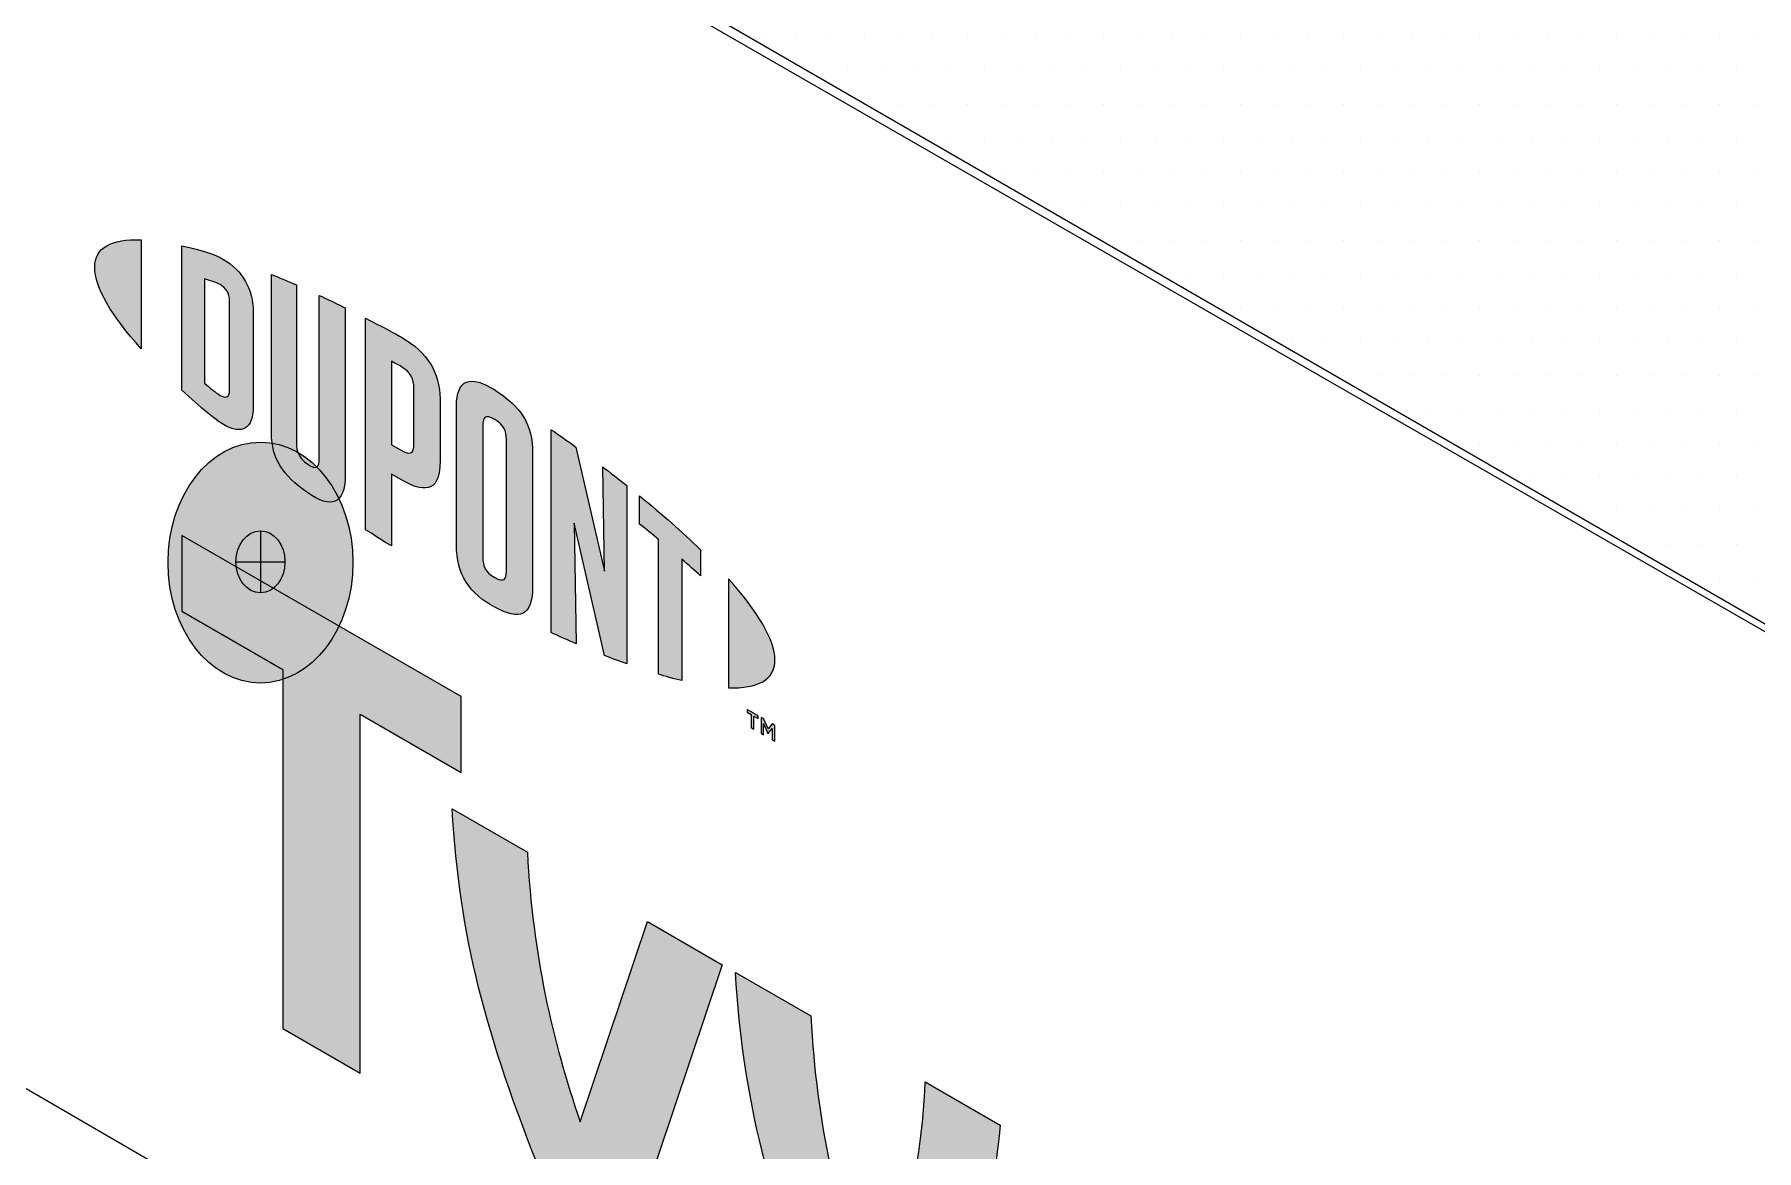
# Model space of a CAD drawing. Header units: inches. Extents: x -17.6 to 82.3, y -15.1 to 23.2.
# Drawn here: x 53.936 to 54.885, y -2.005 to -1.39 of the extents above; entities that cross this region are included whole.
import ezdxf

# ---------------------------------------------------------------- set-up
doc = ezdxf.new("R2010")
doc.units = ezdxf.units.IN
doc.header["$MEASUREMENT"] = 0
for name, color, linetype, lineweight in [('.ATI-HATCH', 7, 'Continuous', 0), ('G-ANNO-TTLB', 7, 'Continuous', 0), ('TYVEK', 7, 'Continuous', 0), ('X-REF - TRACED', 7, 'Continuous', 0)]:
    doc.layers.add(name, color=color, linetype=linetype, lineweight=lineweight)

# ---------------------------------------------------------------- blocks, each defined once
blk = doc.blocks.new('Block_168')
at = {"layer": 'X-REF - TRACED', "true_color": 0x848484, "transparency": 33554687}
h = blk.add_hatch(color=252, dxfattribs=at)
h.dxf.hatch_style = 2
edge = h.paths.add_edge_path()
edge.add_spline(control_points=[(53.96946, -1.51823), (53.96946, -1.52922), (53.97877, -1.5449), (53.99501, -1.56311), (53.99501, -1.56311), (53.99501, -1.50309), (53.99501, -1.50309), (53.97877, -1.50248), (53.96946, -1.50733), (53.96946, -1.51823)], knot_values=[0, 0, 0, 0, 1, 1, 1, 2, 2, 2, 3, 3, 3, 3], degree=3, periodic=0)
h = blk.add_hatch(color=252, dxfattribs=at)
h.dxf.hatch_style = 2
edge = h.paths.add_edge_path()
edge.add_spline(control_points=[(54.04381, -1.58569), (54.04381, -1.59029), (54.0414, -1.59043), (54.03851, -1.58877), (54.03627, -1.58747), (54.0328, -1.58453), (54.02998, -1.58201), (54.02998, -1.58201), (54.02998, -1.52463), (54.02998, -1.52463), (54.0328, -1.52541), (54.03627, -1.52647), (54.03851, -1.52777), (54.0414, -1.52943), (54.04381, -1.53236), (54.04381, -1.53696), (54.04381, -1.53696), (54.04381, -1.58569), (54.04381, -1.58569)], knot_values=[0, 0, 0, 0, 1, 1, 1, 2, 2, 2, 3, 3, 3, 4, 4, 4, 5, 5, 5, 6, 6, 6, 6], degree=3, periodic=0)
edge = h.paths.add_edge_path()
edge.add_spline(control_points=[(54.0404, -1.51385), (54.03587, -1.51123), (54.02932, -1.50899), (54.01748, -1.50635), (54.01748, -1.50635), (54.01748, -1.5859), (54.01748, -1.5859), (54.02789, -1.59552), (54.03587, -1.60224), (54.0404, -1.60486), (54.05086, -1.6109), (54.05675, -1.60697), (54.05675, -1.5952), (54.05675, -1.5952), (54.05675, -1.54238), (54.05675, -1.54238), (54.05675, -1.53062), (54.05086, -1.51989), (54.0404, -1.51385)], knot_values=[0, 0, 0, 0, 1, 1, 1, 2, 2, 2, 3, 3, 3, 4, 4, 4, 5, 5, 5, 6, 6, 6, 6], degree=3, periodic=0)
h = blk.add_hatch(color=252, dxfattribs=at)
h.dxf.hatch_style = 2
edge = h.paths.add_edge_path()
edge.add_spline(control_points=[(54.09318, -1.62352), (54.09318, -1.62812), (54.0918, -1.63024), (54.08679, -1.62665), (54.08187, -1.62312), (54.08054, -1.61997), (54.08054, -1.61451), (54.08054, -1.61451), (54.08054, -1.52794), (54.08054, -1.52794), (54.07727, -1.52646), (54.06998, -1.52341), (54.06686, -1.52212), (54.06686, -1.52212), (54.06686, -1.60968), (54.06686, -1.60968), (54.06686, -1.62366), (54.07278, -1.63252), (54.08679, -1.64245), (54.09961, -1.65154), (54.10746, -1.64864), (54.10746, -1.63313), (54.10746, -1.63313), (54.10746, -1.54062), (54.10746, -1.54062), (54.10478, -1.53924), (54.09601, -1.53503), (54.09318, -1.53374), (54.09318, -1.53374), (54.09318, -1.62352), (54.09318, -1.62352)], knot_values=[0, 0, 0, 0, 1, 1, 1, 2, 2, 2, 3, 3, 3, 4, 4, 4, 5, 5, 5, 6, 6, 6, 7, 7, 7, 8, 8, 8, 9, 9, 9, 10, 10, 10, 10], degree=3, periodic=0)
h = blk.add_hatch(color=252, dxfattribs=at)
h.dxf.hatch_style = 2
edge = h.paths.add_edge_path()
edge.add_spline(control_points=[(54.14524, -1.61554), (54.14524, -1.62055), (54.14371, -1.6222), (54.13791, -1.61887), (54.13791, -1.61887), (54.13289, -1.616), (54.13289, -1.616), (54.13289, -1.616), (54.13289, -1.57001), (54.13289, -1.57001), (54.13512, -1.57117), (54.13631, -1.57182), (54.13765, -1.57259), (54.14393, -1.57622), (54.14524, -1.5797), (54.14524, -1.58481), (54.14524, -1.58481), (54.14524, -1.61554), (54.14524, -1.61554)], knot_values=[0, 0, 0, 0, 1, 1, 1, 2, 2, 2, 3, 3, 3, 4, 4, 4, 5, 5, 5, 6, 6, 6, 6], degree=3, periodic=0)
edge = h.paths.add_edge_path()
edge.add_spline(control_points=[(54.13849, -1.55681), (54.136, -1.55537), (54.12694, -1.5505), (54.11862, -1.54626), (54.11862, -1.54626), (54.11862, -1.66279), (54.11862, -1.66279), (54.12144, -1.66459), (54.12888, -1.66932), (54.13289, -1.67176), (54.13289, -1.67176), (54.13289, -1.63219), (54.13289, -1.63219), (54.13289, -1.63219), (54.13849, -1.6354), (54.13849, -1.6354), (54.15345, -1.64399), (54.15966, -1.63989), (54.15966, -1.62509), (54.15966, -1.62509), (54.15966, -1.59076), (54.15966, -1.59076), (54.15966, -1.57626), (54.15267, -1.565), (54.13849, -1.55681)], knot_values=[0, 0, 0, 0, 1, 1, 1, 2, 2, 2, 3, 3, 3, 4, 4, 4, 5, 5, 5, 6, 6, 6, 7, 7, 7, 8, 8, 8, 8], degree=3, periodic=0)
h = blk.add_hatch(color=252, dxfattribs=at)
h.dxf.hatch_style = 2
edge = h.paths.add_edge_path()
edge.add_spline(control_points=[(54.19625, -1.68568), (54.19625, -1.69029), (54.19491, -1.6919), (54.18985, -1.68915), (54.18465, -1.68632), (54.18324, -1.68294), (54.18324, -1.67817), (54.18324, -1.67817), (54.18324, -1.60552), (54.18324, -1.60552), (54.18324, -1.60075), (54.18465, -1.59892), (54.18985, -1.6021), (54.19491, -1.60519), (54.19625, -1.60843), (54.19625, -1.61304), (54.19625, -1.61304), (54.19625, -1.68568), (54.19625, -1.68568)], knot_values=[0, 0, 0, 0, 1, 1, 1, 2, 2, 2, 3, 3, 3, 4, 4, 4, 5, 5, 5, 6, 6, 6, 6], degree=3, periodic=0)
edge = h.paths.add_edge_path()
edge.add_spline(control_points=[(54.18985, -1.58582), (54.17662, -1.57744), (54.16874, -1.57959), (54.16874, -1.59494), (54.16874, -1.59494), (54.16874, -1.67116), (54.16874, -1.67116), (54.16874, -1.68736), (54.17587, -1.69815), (54.18985, -1.70552), (54.20354, -1.71274), (54.21068, -1.71089), (54.21068, -1.69367), (54.21068, -1.69367), (54.21068, -1.62091), (54.21068, -1.62091), (54.21068, -1.60449), (54.20422, -1.59491), (54.18985, -1.58582)], knot_values=[0, 0, 0, 0, 1, 1, 1, 2, 2, 2, 3, 3, 3, 4, 4, 4, 5, 5, 5, 6, 6, 6, 6], degree=3, periodic=0)
h = blk.add_hatch(color=252, dxfattribs=at)
h.dxf.hatch_style = 2
edge = h.paths.add_edge_path()
edge.add_spline(control_points=[(54.25031, -1.68563), (54.25031, -1.68563), (54.23447, -1.61724), (54.23447, -1.61724), (54.23016, -1.6141), (54.22495, -1.61043), (54.22094, -1.60769), (54.22094, -1.60769), (54.22094, -1.71951), (54.22094, -1.71951), (54.22376, -1.72083), (54.23096, -1.72405), (54.23468, -1.72565), (54.23468, -1.72565), (54.23355, -1.65911), (54.23355, -1.65911), (54.23355, -1.65911), (54.25031, -1.7321), (54.25031, -1.7321), (54.25388, -1.73352), (54.25909, -1.73548), (54.26251, -1.73671), (54.26251, -1.73671), (54.26251, -1.63845), (54.26251, -1.63845), (54.25894, -1.63559), (54.25245, -1.63059), (54.24933, -1.62824), (54.24933, -1.62824), (54.25031, -1.68563), (54.25031, -1.68563)], knot_values=[0, 0, 0, 0, 1, 1, 1, 2, 2, 2, 3, 3, 3, 4, 4, 4, 5, 5, 5, 6, 6, 6, 7, 7, 7, 8, 8, 8, 9, 9, 9, 10, 10, 10, 10], degree=3, periodic=0)
h = blk.add_hatch(color=252, dxfattribs=at)
h.dxf.hatch_style = 2
edge = h.paths.add_edge_path()
edge.add_spline(control_points=[(54.26957, -1.65972), (54.2731, -1.66248), (54.27659, -1.6653), (54.27998, -1.66811), (54.27998, -1.66811), (54.27998, -1.74246), (54.27998, -1.74246), (54.2831, -1.74343), (54.2889, -1.74504), (54.29277, -1.74596), (54.29277, -1.74596), (54.29277, -1.67901), (54.29277, -1.67901), (54.29648, -1.68225), (54.29998, -1.68538), (54.30318, -1.68828), (54.30318, -1.68828), (54.30318, -1.67394), (54.30318, -1.67394), (54.29308, -1.66407), (54.28224, -1.65452), (54.26957, -1.64417), (54.26957, -1.64417), (54.26957, -1.65972), (54.26957, -1.65972)], knot_values=[0, 0, 0, 0, 1, 1, 1, 2, 2, 2, 3, 3, 3, 4, 4, 4, 5, 5, 5, 6, 6, 6, 7, 7, 7, 8, 8, 8, 8], degree=3, periodic=0)
h = blk.add_hatch(color=252, dxfattribs=at)
h.dxf.hatch_style = 2
edge = h.paths.add_edge_path()
edge.add_spline(control_points=[(54.3441, -1.73452), (54.3441, -1.74554), (54.33477, -1.75044), (54.31853, -1.7499), (54.31853, -1.7499), (54.31853, -1.68986), (54.31853, -1.68986), (54.33477, -1.70802), (54.3441, -1.72363), (54.3441, -1.73452)], knot_values=[0, 0, 0, 0, 1, 1, 1, 2, 2, 2, 3, 3, 3, 3], degree=3, periodic=0)
h = blk.add_hatch(color=252, dxfattribs=at)
h.dxf.hatch_style = 2
edge = h.paths.add_edge_path()
edge.add_spline(control_points=[(54.3365, -1.76627), (54.3365, -1.76627), (54.33804, -1.76716), (54.33804, -1.76716), (54.33804, -1.76716), (54.34032, -1.77258), (54.34032, -1.77258), (54.34032, -1.77258), (54.3426, -1.7698), (54.3426, -1.7698), (54.3426, -1.7698), (54.3441, -1.77066), (54.3441, -1.77066), (54.3441, -1.77066), (54.3441, -1.77931), (54.3441, -1.77931), (54.3441, -1.77931), (54.3427, -1.7785), (54.3427, -1.7785), (54.3427, -1.7785), (54.3427, -1.77235), (54.3427, -1.77235), (54.3427, -1.77235), (54.34037, -1.77514), (54.34037, -1.77514), (54.34037, -1.77514), (54.34023, -1.77505), (54.34023, -1.77505), (54.34023, -1.77505), (54.3379, -1.76958), (54.3379, -1.76958), (54.3379, -1.76958), (54.3379, -1.77573), (54.3379, -1.77573), (54.3379, -1.77573), (54.3365, -1.77492), (54.3365, -1.77492), (54.3365, -1.77492), (54.3365, -1.76627), (54.3365, -1.76627)], knot_values=[0, 0, 0, 0, 1, 1, 1, 2, 2, 2, 3, 3, 3, 4, 4, 4, 5, 5, 5, 6, 6, 6, 7, 7, 7, 8, 8, 8, 9, 9, 9, 10, 10, 10, 11, 11, 11, 12, 12, 12, 13, 13, 13, 13], degree=3, periodic=0)
edge = h.paths.add_edge_path()
edge.add_spline(control_points=[(54.33111, -1.76468), (54.33111, -1.76468), (54.32878, -1.76333), (54.32878, -1.76333), (54.32878, -1.76333), (54.32878, -1.76182), (54.32878, -1.76182), (54.32878, -1.76182), (54.33488, -1.76534), (54.33488, -1.76534), (54.33488, -1.76534), (54.33488, -1.76686), (54.33488, -1.76686), (54.33488, -1.76686), (54.33256, -1.76551), (54.33256, -1.76551), (54.33256, -1.76551), (54.33256, -1.77265), (54.33256, -1.77265), (54.33256, -1.77265), (54.33111, -1.77181), (54.33111, -1.77181), (54.33111, -1.77181), (54.33111, -1.76468), (54.33111, -1.76468)], knot_values=[0, 0, 0, 0, 1, 1, 1, 2, 2, 2, 3, 3, 3, 4, 4, 4, 5, 5, 5, 6, 6, 6, 7, 7, 7, 8, 8, 8, 8], degree=3, periodic=0)
at = {"layer": 'X-REF - TRACED'}
for points, knots in [([(53.96946, -1.51823), (53.96946, -1.52922), (53.97877, -1.5449), (53.99501, -1.56311), (53.99501, -1.56311), (53.99501, -1.50309), (53.99501, -1.50309), (53.97877, -1.50248), (53.96946, -1.50733), (53.96946, -1.51823)], [0, 0, 0, 0, 1, 1, 1, 2, 2, 2, 3, 3, 3, 3]), ([(54.0404, -1.51385), (54.03587, -1.51123), (54.02932, -1.50899), (54.01748, -1.50635), (54.01748, -1.50635), (54.01748, -1.5859), (54.01748, -1.5859), (54.02789, -1.59552), (54.03587, -1.60224), (54.0404, -1.60486), (54.05086, -1.6109), (54.05675, -1.60697), (54.05675, -1.5952), (54.05675, -1.5952), (54.05675, -1.54238), (54.05675, -1.54238), (54.05675, -1.53062), (54.05086, -1.51989), (54.0404, -1.51385)], [0, 0, 0, 0, 1, 1, 1, 2, 2, 2, 3, 3, 3, 4, 4, 4, 5, 5, 5, 6, 6, 6, 6]), ([(54.04381, -1.58569), (54.04381, -1.59029), (54.0414, -1.59043), (54.03851, -1.58877), (54.03627, -1.58747), (54.0328, -1.58453), (54.02998, -1.58201), (54.02998, -1.58201), (54.02998, -1.52463), (54.02998, -1.52463), (54.0328, -1.52541), (54.03627, -1.52647), (54.03851, -1.52777), (54.0414, -1.52943), (54.04381, -1.53236), (54.04381, -1.53696), (54.04381, -1.53696), (54.04381, -1.58569), (54.04381, -1.58569)], [0, 0, 0, 0, 1, 1, 1, 2, 2, 2, 3, 3, 3, 4, 4, 4, 5, 5, 5, 6, 6, 6, 6]), ([(54.09318, -1.62352), (54.09318, -1.62812), (54.0918, -1.63024), (54.08679, -1.62665), (54.08187, -1.62312), (54.08054, -1.61997), (54.08054, -1.61451), (54.08054, -1.61451), (54.08054, -1.52794), (54.08054, -1.52794), (54.07727, -1.52646), (54.06998, -1.52341), (54.06686, -1.52212), (54.06686, -1.52212), (54.06686, -1.60968), (54.06686, -1.60968), (54.06686, -1.62366), (54.07278, -1.63252), (54.08679, -1.64245), (54.09961, -1.65154), (54.10746, -1.64864), (54.10746, -1.63313), (54.10746, -1.63313), (54.10746, -1.54062), (54.10746, -1.54062), (54.10478, -1.53924), (54.09601, -1.53503), (54.09318, -1.53374), (54.09318, -1.53374), (54.09318, -1.62352), (54.09318, -1.62352)], [0, 0, 0, 0, 1, 1, 1, 2, 2, 2, 3, 3, 3, 4, 4, 4, 5, 5, 5, 6, 6, 6, 7, 7, 7, 8, 8, 8, 9, 9, 9, 10, 10, 10, 10]), ([(54.13849, -1.55681), (54.136, -1.55537), (54.12694, -1.5505), (54.11862, -1.54626), (54.11862, -1.54626), (54.11862, -1.66279), (54.11862, -1.66279), (54.12144, -1.66459), (54.12888, -1.66932), (54.13289, -1.67176), (54.13289, -1.67176), (54.13289, -1.63219), (54.13289, -1.63219), (54.13289, -1.63219), (54.13849, -1.6354), (54.13849, -1.6354), (54.15345, -1.64399), (54.15966, -1.63989), (54.15966, -1.62509), (54.15966, -1.62509), (54.15966, -1.59076), (54.15966, -1.59076), (54.15966, -1.57626), (54.15267, -1.565), (54.13849, -1.55681)], [0, 0, 0, 0, 1, 1, 1, 2, 2, 2, 3, 3, 3, 4, 4, 4, 5, 5, 5, 6, 6, 6, 7, 7, 7, 8, 8, 8, 8]), ([(54.14524, -1.61554), (54.14524, -1.62055), (54.14371, -1.6222), (54.13791, -1.61887), (54.13791, -1.61887), (54.13289, -1.616), (54.13289, -1.616), (54.13289, -1.616), (54.13289, -1.57001), (54.13289, -1.57001), (54.13512, -1.57117), (54.13631, -1.57182), (54.13765, -1.57259), (54.14393, -1.57622), (54.14524, -1.5797), (54.14524, -1.58481), (54.14524, -1.58481), (54.14524, -1.61554), (54.14524, -1.61554)], [0, 0, 0, 0, 1, 1, 1, 2, 2, 2, 3, 3, 3, 4, 4, 4, 5, 5, 5, 6, 6, 6, 6]), ([(54.18985, -1.58582), (54.17662, -1.57744), (54.16874, -1.57959), (54.16874, -1.59494), (54.16874, -1.59494), (54.16874, -1.67116), (54.16874, -1.67116), (54.16874, -1.68736), (54.17587, -1.69815), (54.18985, -1.70552), (54.20354, -1.71274), (54.21068, -1.71089), (54.21068, -1.69367), (54.21068, -1.69367), (54.21068, -1.62091), (54.21068, -1.62091), (54.21068, -1.60449), (54.20422, -1.59491), (54.18985, -1.58582)], [0, 0, 0, 0, 1, 1, 1, 2, 2, 2, 3, 3, 3, 4, 4, 4, 5, 5, 5, 6, 6, 6, 6]), ([(54.19625, -1.68568), (54.19625, -1.69029), (54.19491, -1.6919), (54.18985, -1.68915), (54.18465, -1.68632), (54.18324, -1.68294), (54.18324, -1.67817), (54.18324, -1.67817), (54.18324, -1.60552), (54.18324, -1.60552), (54.18324, -1.60075), (54.18465, -1.59892), (54.18985, -1.6021), (54.19491, -1.60519), (54.19625, -1.60843), (54.19625, -1.61304), (54.19625, -1.61304), (54.19625, -1.68568), (54.19625, -1.68568)], [0, 0, 0, 0, 1, 1, 1, 2, 2, 2, 3, 3, 3, 4, 4, 4, 5, 5, 5, 6, 6, 6, 6]), ([(54.25031, -1.68563), (54.25031, -1.68563), (54.23447, -1.61724), (54.23447, -1.61724), (54.23016, -1.6141), (54.22495, -1.61043), (54.22094, -1.60769), (54.22094, -1.60769), (54.22094, -1.71951), (54.22094, -1.71951), (54.22376, -1.72083), (54.23096, -1.72405), (54.23468, -1.72565), (54.23468, -1.72565), (54.23355, -1.65911), (54.23355, -1.65911), (54.23355, -1.65911), (54.25031, -1.7321), (54.25031, -1.7321), (54.25388, -1.73352), (54.25909, -1.73548), (54.26251, -1.73671), (54.26251, -1.73671), (54.26251, -1.63845), (54.26251, -1.63845), (54.25894, -1.63559), (54.25245, -1.63059), (54.24933, -1.62824), (54.24933, -1.62824), (54.25031, -1.68563), (54.25031, -1.68563)], [0, 0, 0, 0, 1, 1, 1, 2, 2, 2, 3, 3, 3, 4, 4, 4, 5, 5, 5, 6, 6, 6, 7, 7, 7, 8, 8, 8, 9, 9, 9, 10, 10, 10, 10]), ([(54.26957, -1.65972), (54.2731, -1.66248), (54.27659, -1.6653), (54.27998, -1.66811), (54.27998, -1.66811), (54.27998, -1.74246), (54.27998, -1.74246), (54.2831, -1.74343), (54.2889, -1.74504), (54.29277, -1.74596), (54.29277, -1.74596), (54.29277, -1.67901), (54.29277, -1.67901), (54.29648, -1.68225), (54.29998, -1.68538), (54.30318, -1.68828), (54.30318, -1.68828), (54.30318, -1.67394), (54.30318, -1.67394), (54.29308, -1.66407), (54.28224, -1.65452), (54.26957, -1.64417), (54.26957, -1.64417), (54.26957, -1.65972), (54.26957, -1.65972)], [0, 0, 0, 0, 1, 1, 1, 2, 2, 2, 3, 3, 3, 4, 4, 4, 5, 5, 5, 6, 6, 6, 7, 7, 7, 8, 8, 8, 8]), ([(54.3441, -1.73452), (54.3441, -1.74554), (54.33477, -1.75044), (54.31853, -1.7499), (54.31853, -1.7499), (54.31853, -1.68986), (54.31853, -1.68986), (54.33477, -1.70802), (54.3441, -1.72363), (54.3441, -1.73452)], [0, 0, 0, 0, 1, 1, 1, 2, 2, 2, 3, 3, 3, 3]), ([(54.33111, -1.76468), (54.33111, -1.76468), (54.32878, -1.76333), (54.32878, -1.76333), (54.32878, -1.76333), (54.32878, -1.76182), (54.32878, -1.76182), (54.32878, -1.76182), (54.33488, -1.76534), (54.33488, -1.76534), (54.33488, -1.76534), (54.33488, -1.76686), (54.33488, -1.76686), (54.33488, -1.76686), (54.33256, -1.76551), (54.33256, -1.76551), (54.33256, -1.76551), (54.33256, -1.77265), (54.33256, -1.77265), (54.33256, -1.77265), (54.33111, -1.77181), (54.33111, -1.77181), (54.33111, -1.77181), (54.33111, -1.76468), (54.33111, -1.76468)], [0, 0, 0, 0, 1, 1, 1, 2, 2, 2, 3, 3, 3, 4, 4, 4, 5, 5, 5, 6, 6, 6, 7, 7, 7, 8, 8, 8, 8]), ([(54.3365, -1.76627), (54.3365, -1.76627), (54.33804, -1.76716), (54.33804, -1.76716), (54.33804, -1.76716), (54.34032, -1.77258), (54.34032, -1.77258), (54.34032, -1.77258), (54.3426, -1.7698), (54.3426, -1.7698), (54.3426, -1.7698), (54.3441, -1.77066), (54.3441, -1.77066), (54.3441, -1.77066), (54.3441, -1.77931), (54.3441, -1.77931), (54.3441, -1.77931), (54.3427, -1.7785), (54.3427, -1.7785), (54.3427, -1.7785), (54.3427, -1.77235), (54.3427, -1.77235), (54.3427, -1.77235), (54.34037, -1.77514), (54.34037, -1.77514), (54.34037, -1.77514), (54.34023, -1.77505), (54.34023, -1.77505), (54.34023, -1.77505), (54.3379, -1.76958), (54.3379, -1.76958), (54.3379, -1.76958), (54.3379, -1.77573), (54.3379, -1.77573), (54.3379, -1.77573), (54.3365, -1.77492), (54.3365, -1.77492), (54.3365, -1.77492), (54.3365, -1.76627), (54.3365, -1.76627)], [0, 0, 0, 0, 1, 1, 1, 2, 2, 2, 3, 3, 3, 4, 4, 4, 5, 5, 5, 6, 6, 6, 7, 7, 7, 8, 8, 8, 9, 9, 9, 10, 10, 10, 11, 11, 11, 12, 12, 12, 13, 13, 13, 13])]:
    blk.add_open_spline(points, degree=3, knots=knots, dxfattribs=at)
blk = doc.blocks.new('Block_172')
at = {"layer": 'X-REF - TRACED', "true_color": 0x848484, "transparency": 33554687}
h = blk.add_hatch(color=252, dxfattribs=at)
h.dxf.hatch_style = 2
h.paths.add_polyline_path([(54.17128, -1.75474), (54.01748, -1.66595), (54.01748, -1.70772), (54.07303, -1.73978), (54.07303, -1.93764), (54.11573, -1.9623), (54.11573, -1.76444), (54.17128, -1.79651)])
h = blk.add_hatch(color=252, dxfattribs=at)
h.dxf.hatch_style = 2
edge = h.paths.add_edge_path()
edge.add_spline(control_points=[(54.42692, -1.96704), (54.42423, -2.02402), (54.41288, -2.05718), (54.39526, -2.08569), (54.37824, -2.03718), (54.36719, -1.99109), (54.36391, -1.93066), (54.36391, -1.93066), (54.3224, -1.90669), (54.3224, -1.90669), (54.32688, -1.97808), (54.34031, -2.03), (54.37257, -2.11058), (54.37257, -2.11058), (54.41826, -2.13696), (54.41826, -2.13696), (54.44931, -2.09293), (54.46215, -2.05619), (54.46813, -1.99083), (54.46813, -1.99083), (54.42692, -1.96704), (54.42692, -1.96704)], knot_values=[0, 0, 0, 0, 1, 1, 1, 2, 2, 2, 3, 3, 3, 4, 4, 4, 5, 5, 5, 6, 6, 6, 7, 7, 7, 7], degree=3, periodic=0)
h = blk.add_hatch(color=252, dxfattribs=at)
h.dxf.hatch_style = 2
edge = h.paths.add_edge_path()
edge.add_spline(control_points=[(54.52694, -2.09565), (54.52694, -2.09565), (54.58368, -2.1284), (54.58368, -2.1284), (54.58368, -2.1284), (54.58368, -2.12429), (54.58368, -2.12429), (54.58368, -2.10512), (54.57472, -2.08592), (54.55829, -2.07644), (54.54098, -2.06644), (54.52963, -2.07392), (54.52694, -2.09565)], knot_values=[0, 0, 0, 0, 1, 1, 1, 2, 2, 2, 3, 3, 3, 4, 4, 4, 4], degree=3, periodic=0)
edge = h.paths.add_edge_path()
edge.add_spline(control_points=[(54.61742, -2.24442), (54.60428, -2.24368), (54.58487, -2.23727), (54.56516, -2.22589), (54.51709, -2.19813), (54.48424, -2.14425), (54.48424, -2.08742), (54.48424, -2.03299), (54.5144, -2.01344), (54.55829, -2.03878), (54.59742, -2.06137), (54.6231, -2.10803), (54.6231, -2.1539), (54.6231, -2.16417), (54.6225, -2.17273), (54.6219, -2.17923), (54.6219, -2.17923), (54.52754, -2.12475), (54.52754, -2.12475), (54.53142, -2.15437), (54.54545, -2.1748), (54.56935, -2.18859), (54.58398, -2.19704), (54.59801, -2.20138), (54.61085, -2.20263), (54.61085, -2.20263), (54.61742, -2.24442), (54.61742, -2.24442)], knot_values=[0, 0, 0, 0, 1, 1, 1, 2, 2, 2, 3, 3, 3, 4, 4, 4, 5, 5, 5, 6, 6, 6, 7, 7, 7, 8, 8, 8, 9, 9, 9, 9], degree=3, periodic=0)
h = blk.add_hatch(color=252, dxfattribs=at)
h.dxf.hatch_style = 2
edge = h.paths.add_edge_path()
edge.add_spline(control_points=[(54.74523, -2.23229), (54.74523, -2.23229), (54.7948, -2.35436), (54.7948, -2.35436), (54.7948, -2.35436), (54.75001, -2.3285), (54.75001, -2.3285), (54.75001, -2.3285), (54.71567, -2.24192), (54.71567, -2.24192), (54.7094, -2.24343), (54.70283, -2.24478), (54.69566, -2.24577), (54.69566, -2.24577), (54.69566, -2.29712), (54.69566, -2.29712), (54.69566, -2.29712), (54.65445, -2.27333), (54.65445, -2.27333), (54.65445, -2.27333), (54.65445, -2.02788), (54.65445, -2.02788), (54.65445, -2.02788), (54.69566, -2.04928), (54.69566, -2.04928), (54.69566, -2.04928), (54.69566, -2.20024), (54.69566, -2.20024), (54.72373, -2.19557), (54.73747, -2.17954), (54.74225, -2.14909), (54.74225, -2.14909), (54.78316, -2.17271), (54.78316, -2.17271), (54.78226, -2.20163), (54.76912, -2.22041), (54.74523, -2.23229)], knot_values=[0, 0, 0, 0, 1, 1, 1, 2, 2, 2, 3, 3, 3, 4, 4, 4, 5, 5, 5, 6, 6, 6, 7, 7, 7, 8, 8, 8, 9, 9, 9, 10, 10, 10, 11, 11, 11, 12, 12, 12, 12], degree=3, periodic=0)
at = {"layer": 'X-REF - TRACED'}
blk.add_lwpolyline([(54.17128, -1.75474), (54.01748, -1.66595), (54.01748, -1.70772), (54.07303, -1.73978), (54.07303, -1.93764), (54.11573, -1.9623), (54.11573, -1.76444), (54.17128, -1.79651)], close=True, dxfattribs=at)
for points, knots in [([(54.42692, -1.96704), (54.42423, -2.02402), (54.41288, -2.05718), (54.39526, -2.08569), (54.37824, -2.03718), (54.36719, -1.99109), (54.36391, -1.93066), (54.36391, -1.93066), (54.3224, -1.90669), (54.3224, -1.90669), (54.32688, -1.97808), (54.34031, -2.03), (54.37257, -2.11058), (54.37257, -2.11058), (54.41826, -2.13696), (54.41826, -2.13696), (54.44931, -2.09293), (54.46215, -2.05619), (54.46813, -1.99083), (54.46813, -1.99083), (54.42692, -1.96704), (54.42692, -1.96704)], [0, 0, 0, 0, 1, 1, 1, 2, 2, 2, 3, 3, 3, 4, 4, 4, 5, 5, 5, 6, 6, 6, 7, 7, 7, 7]), ([(54.61742, -2.24442), (54.60428, -2.24368), (54.58487, -2.23727), (54.56516, -2.22589), (54.51709, -2.19813), (54.48424, -2.14425), (54.48424, -2.08742), (54.48424, -2.03299), (54.5144, -2.01344), (54.55829, -2.03878), (54.59742, -2.06137), (54.6231, -2.10803), (54.6231, -2.1539), (54.6231, -2.16417), (54.6225, -2.17273), (54.6219, -2.17923), (54.6219, -2.17923), (54.52754, -2.12475), (54.52754, -2.12475), (54.53142, -2.15437), (54.54545, -2.1748), (54.56935, -2.18859), (54.58398, -2.19704), (54.59801, -2.20138), (54.61085, -2.20263), (54.61085, -2.20263), (54.61742, -2.24442), (54.61742, -2.24442)], [0, 0, 0, 0, 1, 1, 1, 2, 2, 2, 3, 3, 3, 4, 4, 4, 5, 5, 5, 6, 6, 6, 7, 7, 7, 8, 8, 8, 9, 9, 9, 9]), ([(54.74523, -2.23229), (54.74523, -2.23229), (54.7948, -2.35436), (54.7948, -2.35436), (54.7948, -2.35436), (54.75001, -2.3285), (54.75001, -2.3285), (54.75001, -2.3285), (54.71567, -2.24192), (54.71567, -2.24192), (54.7094, -2.24343), (54.70283, -2.24478), (54.69566, -2.24577), (54.69566, -2.24577), (54.69566, -2.29712), (54.69566, -2.29712), (54.69566, -2.29712), (54.65445, -2.27333), (54.65445, -2.27333), (54.65445, -2.27333), (54.65445, -2.02788), (54.65445, -2.02788), (54.65445, -2.02788), (54.69566, -2.04928), (54.69566, -2.04928), (54.69566, -2.04928), (54.69566, -2.20024), (54.69566, -2.20024), (54.72373, -2.19557), (54.73747, -2.17954), (54.74225, -2.14909), (54.74225, -2.14909), (54.78316, -2.17271), (54.78316, -2.17271), (54.78226, -2.20163), (54.76912, -2.22041), (54.74523, -2.23229)], [0, 0, 0, 0, 1, 1, 1, 2, 2, 2, 3, 3, 3, 4, 4, 4, 5, 5, 5, 6, 6, 6, 7, 7, 7, 8, 8, 8, 9, 9, 9, 10, 10, 10, 11, 11, 11, 12, 12, 12, 12]), ([(54.52694, -2.09565), (54.52694, -2.09565), (54.58368, -2.1284), (54.58368, -2.1284), (54.58368, -2.1284), (54.58368, -2.12429), (54.58368, -2.12429), (54.58368, -2.10512), (54.57472, -2.08592), (54.55829, -2.07644), (54.54098, -2.06644), (54.52963, -2.07392), (54.52694, -2.09565)], [0, 0, 0, 0, 1, 1, 1, 2, 2, 2, 3, 3, 3, 4, 4, 4, 4])]:
    blk.add_open_spline(points, degree=3, knots=knots, dxfattribs=at)
blk = doc.blocks.new('Block_171')
at = {"layer": 'X-REF - TRACED', "true_color": 0x848484, "transparency": 33554687}
h = blk.add_hatch(color=252, dxfattribs=at)
h.dxf.hatch_style = 2
edge = h.paths.add_edge_path()
edge.add_spline(control_points=[(54.27387, -1.87867), (54.27387, -1.87867), (54.23689, -1.98899), (54.23689, -1.98899), (54.22115, -1.94286), (54.21092, -1.89822), (54.20779, -1.84052), (54.20779, -1.84052), (54.16628, -1.81656), (54.16628, -1.81656), (54.17076, -1.88795), (54.18419, -1.93987), (54.21645, -2.02045), (54.21645, -2.02045), (54.22474, -2.02523), (54.22474, -2.02523), (54.22474, -2.02523), (54.2036, -2.08829), (54.2036, -2.08829), (54.2036, -2.08829), (54.24481, -2.11209), (54.24481, -2.11209), (54.24481, -2.11209), (54.31508, -1.90247), (54.31508, -1.90247), (54.31508, -1.90247), (54.27387, -1.87867), (54.27387, -1.87867)], knot_values=[0, 0, 0, 0, 1, 1, 1, 2, 2, 2, 3, 3, 3, 4, 4, 4, 5, 5, 5, 6, 6, 6, 7, 7, 7, 8, 8, 8, 9, 9, 9, 9], degree=3, periodic=0)
at = {"layer": 'X-REF - TRACED'}
blk.add_open_spline([(54.27387, -1.87867), (54.27387, -1.87867), (54.23689, -1.98899), (54.23689, -1.98899), (54.22115, -1.94286), (54.21092, -1.89822), (54.20779, -1.84052), (54.20779, -1.84052), (54.16628, -1.81656), (54.16628, -1.81656), (54.17076, -1.88795), (54.18419, -1.93987), (54.21645, -2.02045), (54.21645, -2.02045), (54.22474, -2.02523), (54.22474, -2.02523), (54.22474, -2.02523), (54.2036, -2.08829), (54.2036, -2.08829), (54.2036, -2.08829), (54.24481, -2.11209), (54.24481, -2.11209), (54.24481, -2.11209), (54.31508, -1.90247), (54.31508, -1.90247), (54.31508, -1.90247), (54.27387, -1.87867), (54.27387, -1.87867)], degree=3, knots=[0, 0, 0, 0, 1, 1, 1, 2, 2, 2, 3, 3, 3, 4, 4, 4, 5, 5, 5, 6, 6, 6, 7, 7, 7, 8, 8, 8, 9, 9, 9, 9], dxfattribs=at)
blk.add_blockref('Block_172', (0, 0), dxfattribs=at)
blk = doc.blocks.new('Block_170')
at = {"layer": 'X-REF - TRACED'}
blk.add_blockref('Block_171', (0, 0), dxfattribs=at)
blk = doc.blocks.new('Block_169')
at = {"layer": 'X-REF - TRACED'}
blk.add_blockref('Block_170', (0, 0), dxfattribs=at)
blk = doc.blocks.new('Block_167')
at = {"layer": 'X-REF - TRACED'}
for name in ['Block_168', 'Block_169']:
    blk.add_blockref(name, (0, 0), dxfattribs=at)

msp = doc.modelspace()

# ---------------------------------------------------------------- hatches: boundary and pattern name
at = {"layer": 'G-ANNO-TTLB', "true_color": 0xff00ff, "transparency": 33554687}
h = msp.add_hatch(color=6, dxfattribs=at)
edge = h.paths.add_edge_path()
edge.add_spline(control_points=[(77.90202, -11.06099), (77.90202, -11.06099), (37.21427, -11.06099), (37.21427, -11.06099), (37.21427, -11.06099), (37.21427, 23.06401), (37.21427, 23.06401), (37.21427, 23.06401), (77.90202, 23.06401), (77.90202, 23.06401), (77.90202, 23.06401), (77.90202, -11.06099), (77.90202, -11.06099)], knot_values=[0, 0, 0, 0, 1, 1, 1, 2, 2, 2, 3, 3, 3, 4, 4, 4, 4], degree=3, periodic=0)
edge = h.paths.add_edge_path()
edge.add_spline(control_points=[(37.33927, 22.93901), (37.33927, 22.93901), (37.33927, -10.93599), (37.33927, -10.93599), (37.33927, -10.93599), (77.77702, -10.93599), (77.77702, -10.93599), (77.77702, -10.93599), (77.77702, 22.93901), (77.77702, 22.93901), (77.77702, 22.93901), (37.33927, 22.93901), (37.33927, 22.93901)], knot_values=[0, 0, 0, 0, 1, 1, 1, 2, 2, 2, 3, 3, 3, 4, 4, 4, 4], degree=3, periodic=0)
edge.add_line((37.33927, 22.93901), (37.33927, 22.93901))
at = {"layer": 'TYVEK', "true_color": 0x003b71, "transparency": 33554687}
h = msp.add_hatch(color=156, dxfattribs=at)
h.dxf.hatch_style = 2
edge = h.paths.add_edge_path()
edge.add_ellipse((54.06077, -1.6809), major_axis=(0, 0.06638), ratio=0.766948, start_angle=0, end_angle=360)

# ---------------------------------------------------------------- linework, layer by layer
at = {"layer": '.ATI-HATCH', "color": 8, "lineweight": 0, "true_color": 0x808080}
for p, q in [((54.31812, -1.39139), (54.31812, -1.39139)), ((54.33695, -1.39139), (54.33695, -1.39139)), ((54.35579, -1.39139), (54.35579, -1.39139)), ((54.37462, -1.39139), (54.37462, -1.39139)), ((54.39345, -1.39139), (54.39345, -1.39139)), ((54.41228, -1.39139), (54.41228, -1.39139)), ((54.43112, -1.39139), (54.43112, -1.39139)), ((54.44995, -1.39139), (54.44995, -1.39139)), ((54.46878, -1.39139), (54.46878, -1.39139)), ((54.48762, -1.39139), (54.48762, -1.39139)), ((54.50645, -1.39139), (54.50645, -1.39139)), ((54.52528, -1.39139), (54.52528, -1.39139)), ((54.54412, -1.39139), (54.54412, -1.39139)), ((54.56295, -1.39139), (54.56295, -1.39139)), ((54.58178, -1.39139), (54.58178, -1.39139)), ((54.60061, -1.39139), (54.60061, -1.39139)), ((54.61945, -1.39139), (54.61945, -1.39139)), ((54.63828, -1.39139), (54.63828, -1.39139)), ((54.65711, -1.39139), (54.65711, -1.39139)), ((54.67595, -1.39139), (54.67595, -1.39139)), ((54.69478, -1.39139), (54.69478, -1.39139)), ((54.71361, -1.39139), (54.71361, -1.39139)), ((54.73244, -1.39139), (54.73244, -1.39139)), ((54.75128, -1.39139), (54.75128, -1.39139)), ((54.77011, -1.39139), (54.77011, -1.39139)), ((54.78894, -1.39139), (54.78894, -1.39139)), ((54.80778, -1.39139), (54.80778, -1.39139)), ((54.82661, -1.39139), (54.82661, -1.39139)), ((54.84544, -1.39139), (54.84544, -1.39139)), ((54.86428, -1.39139), (54.86428, -1.39139)), ((54.88311, -1.39139), (54.88311, -1.39139)), ((54.3652, -1.41003), (54.3652, -1.41003)), ((54.38404, -1.41003), (54.38404, -1.41003)), ((54.40287, -1.41003), (54.40287, -1.41003)), ((54.4217, -1.41003), (54.4217, -1.41003)), ((54.44053, -1.41003), (54.44053, -1.41003)), ((54.45937, -1.41003), (54.45937, -1.41003)), ((54.4782, -1.41003), (54.4782, -1.41003)), ((54.49703, -1.41003), (54.49703, -1.41003)), ((54.51587, -1.41003), (54.51587, -1.41003)), ((54.5347, -1.41003), (54.5347, -1.41003)), ((54.55353, -1.41003), (54.55353, -1.41003)), ((54.57236, -1.41003), (54.57236, -1.41003)), ((54.5912, -1.41003), (54.5912, -1.41003)), ((54.61003, -1.41003), (54.61003, -1.41003)), ((54.62886, -1.41003), (54.62886, -1.41003)), ((54.6477, -1.41003), (54.6477, -1.41003)), ((54.66653, -1.41003), (54.66653, -1.41003)), ((54.68536, -1.41003), (54.68536, -1.41003)), ((54.7042, -1.41003), (54.7042, -1.41003)), ((54.72303, -1.41003), (54.72303, -1.41003)), ((54.74186, -1.41003), (54.74186, -1.41003)), ((54.76069, -1.41003), (54.76069, -1.41003)), ((54.77953, -1.41003), (54.77953, -1.41003)), ((54.79836, -1.41003), (54.79836, -1.41003)), ((54.81719, -1.41003), (54.81719, -1.41003)), ((54.83603, -1.41003), (54.83603, -1.41003)), ((54.85486, -1.41003), (54.85486, -1.41003)), ((54.87369, -1.41003), (54.87369, -1.41003)), ((54.39345, -1.42867), (54.39345, -1.42867)), ((54.41228, -1.42867), (54.41228, -1.42867)), ((54.43112, -1.42867), (54.43112, -1.42867)), ((54.44995, -1.42867), (54.44995, -1.42867)), ((54.46878, -1.42867), (54.46878, -1.42867)), ((54.48762, -1.42867), (54.48762, -1.42867)), ((54.50645, -1.42867), (54.50645, -1.42867)), ((54.52528, -1.42867), (54.52528, -1.42867)), ((54.54412, -1.42867), (54.54412, -1.42867)), ((54.56295, -1.42867), (54.56295, -1.42867)), ((54.58178, -1.42867), (54.58178, -1.42867)), ((54.60061, -1.42867), (54.60061, -1.42867)), ((54.61945, -1.42867), (54.61945, -1.42867)), ((54.63828, -1.42867), (54.63828, -1.42867)), ((54.65711, -1.42867), (54.65711, -1.42867)), ((54.67595, -1.42867), (54.67595, -1.42867)), ((54.69478, -1.42867), (54.69478, -1.42867)), ((54.71361, -1.42867), (54.71361, -1.42867)), ((54.73244, -1.42867), (54.73244, -1.42867)), ((54.75128, -1.42867), (54.75128, -1.42867)), ((54.77011, -1.42867), (54.77011, -1.42867)), ((54.78894, -1.42867), (54.78894, -1.42867)), ((54.80778, -1.42867), (54.80778, -1.42867)), ((54.82661, -1.42867), (54.82661, -1.42867)), ((54.84544, -1.42867), (54.84544, -1.42867)), ((54.86428, -1.42867), (54.86428, -1.42867)), ((54.88311, -1.42867), (54.88311, -1.42867)), ((54.4217, -1.4473), (54.4217, -1.4473)), ((54.44053, -1.4473), (54.44053, -1.4473)), ((54.45937, -1.4473), (54.45937, -1.4473)), ((54.4782, -1.4473), (54.4782, -1.4473)), ((54.49703, -1.4473), (54.49703, -1.4473)), ((54.51587, -1.4473), (54.51587, -1.4473)), ((54.5347, -1.4473), (54.5347, -1.4473)), ((54.55353, -1.4473), (54.55353, -1.4473)), ((54.57236, -1.4473), (54.57236, -1.4473)), ((54.5912, -1.4473), (54.5912, -1.4473)), ((54.61003, -1.4473), (54.61003, -1.4473)), ((54.62886, -1.4473), (54.62886, -1.4473)), ((54.6477, -1.4473), (54.6477, -1.4473)), ((54.66653, -1.4473), (54.66653, -1.4473)), ((54.68536, -1.4473), (54.68536, -1.4473)), ((54.7042, -1.4473), (54.7042, -1.4473)), ((54.72303, -1.4473), (54.72303, -1.4473)), ((54.74186, -1.4473), (54.74186, -1.4473)), ((54.76069, -1.4473), (54.76069, -1.4473)), ((54.77953, -1.4473), (54.77953, -1.4473)), ((54.79836, -1.4473), (54.79836, -1.4473)), ((54.81719, -1.4473), (54.81719, -1.4473)), ((54.83603, -1.4473), (54.83603, -1.4473)), ((54.85486, -1.4473), (54.85486, -1.4473)), ((54.87369, -1.4473), (54.87369, -1.4473)), ((54.44995, -1.46594), (54.44995, -1.46594)), ((54.46878, -1.46594), (54.46878, -1.46594)), ((54.48762, -1.46594), (54.48762, -1.46594)), ((54.50645, -1.46594), (54.50645, -1.46594)), ((54.52528, -1.46594), (54.52528, -1.46594)), ((54.54412, -1.46594), (54.54412, -1.46594)), ((54.56295, -1.46594), (54.56295, -1.46594)), ((54.58178, -1.46594), (54.58178, -1.46594)), ((54.60061, -1.46594), (54.60061, -1.46594)), ((54.61945, -1.46594), (54.61945, -1.46594)), ((54.63828, -1.46594), (54.63828, -1.46594)), ((54.65711, -1.46594), (54.65711, -1.46594)), ((54.67595, -1.46594), (54.67595, -1.46594)), ((54.69478, -1.46594), (54.69478, -1.46594)), ((54.71361, -1.46594), (54.71361, -1.46594)), ((54.73244, -1.46594), (54.73244, -1.46594)), ((54.75128, -1.46594), (54.75128, -1.46594)), ((54.77011, -1.46594), (54.77011, -1.46594)), ((54.78894, -1.46594), (54.78894, -1.46594)), ((54.80778, -1.46594), (54.80778, -1.46594)), ((54.82661, -1.46594), (54.82661, -1.46594)), ((54.84544, -1.46594), (54.84544, -1.46594)), ((54.86428, -1.46594), (54.86428, -1.46594)), ((54.88311, -1.46594), (54.88311, -1.46594)), ((54.4782, -1.48458), (54.4782, -1.48458)), ((54.49703, -1.48458), (54.49703, -1.48458)), ((54.51587, -1.48458), (54.51587, -1.48458)), ((54.5347, -1.48458), (54.5347, -1.48458)), ((54.55353, -1.48458), (54.55353, -1.48458)), ((54.57236, -1.48458), (54.57236, -1.48458)), ((54.5912, -1.48458), (54.5912, -1.48458)), ((54.61003, -1.48458), (54.61003, -1.48458)), ((54.62886, -1.48458), (54.62886, -1.48458)), ((54.6477, -1.48458), (54.6477, -1.48458)), ((54.66653, -1.48458), (54.66653, -1.48458)), ((54.68536, -1.48458), (54.68536, -1.48458)), ((54.7042, -1.48458), (54.7042, -1.48458)), ((54.72303, -1.48458), (54.72303, -1.48458)), ((54.74186, -1.48458), (54.74186, -1.48458)), ((54.76069, -1.48458), (54.76069, -1.48458)), ((54.77953, -1.48458), (54.77953, -1.48458)), ((54.79836, -1.48458), (54.79836, -1.48458)), ((54.81719, -1.48458), (54.81719, -1.48458)), ((54.83603, -1.48458), (54.83603, -1.48458)), ((54.85486, -1.48458), (54.85486, -1.48458)), ((54.87369, -1.48458), (54.87369, -1.48458)), ((54.52528, -1.50322), (54.52528, -1.50322)), ((54.54412, -1.50322), (54.54412, -1.50322)), ((54.56295, -1.50322), (54.56295, -1.50322)), ((54.58178, -1.50322), (54.58178, -1.50322)), ((54.60061, -1.50322), (54.60061, -1.50322)), ((54.61945, -1.50322), (54.61945, -1.50322)), ((54.63828, -1.50322), (54.63828, -1.50322)), ((54.65711, -1.50322), (54.65711, -1.50322)), ((54.67595, -1.50322), (54.67595, -1.50322)), ((54.69478, -1.50322), (54.69478, -1.50322)), ((54.71361, -1.50322), (54.71361, -1.50322)), ((54.73244, -1.50322), (54.73244, -1.50322)), ((54.75128, -1.50322), (54.75128, -1.50322)), ((54.77011, -1.50322), (54.77011, -1.50322)), ((54.78894, -1.50322), (54.78894, -1.50322)), ((54.80778, -1.50322), (54.80778, -1.50322)), ((54.82661, -1.50322), (54.82661, -1.50322)), ((54.84544, -1.50322), (54.84544, -1.50322)), ((54.86428, -1.50322), (54.86428, -1.50322)), ((54.88311, -1.50322), (54.88311, -1.50322)), ((54.55353, -1.52185), (54.55353, -1.52185)), ((54.57236, -1.52185), (54.57236, -1.52185)), ((54.5912, -1.52185), (54.5912, -1.52185)), ((54.61003, -1.52185), (54.61003, -1.52185)), ((54.62886, -1.52185), (54.62886, -1.52185)), ((54.6477, -1.52185), (54.6477, -1.52185)), ((54.66653, -1.52185), (54.66653, -1.52185)), ((54.68536, -1.52185), (54.68536, -1.52185)), ((54.7042, -1.52185), (54.7042, -1.52185)), ((54.72303, -1.52185), (54.72303, -1.52185)), ((54.74186, -1.52185), (54.74186, -1.52185)), ((54.76069, -1.52185), (54.76069, -1.52185)), ((54.77953, -1.52185), (54.77953, -1.52185)), ((54.79836, -1.52185), (54.79836, -1.52185)), ((54.81719, -1.52185), (54.81719, -1.52185)), ((54.83603, -1.52185), (54.83603, -1.52185)), ((54.85486, -1.52185), (54.85486, -1.52185)), ((54.87369, -1.52185), (54.87369, -1.52185)), ((54.58178, -1.54049), (54.58178, -1.54049)), ((54.60061, -1.54049), (54.60061, -1.54049)), ((54.61945, -1.54049), (54.61945, -1.54049)), ((54.63828, -1.54049), (54.63828, -1.54049)), ((54.65711, -1.54049), (54.65711, -1.54049)), ((54.67595, -1.54049), (54.67595, -1.54049)), ((54.69478, -1.54049), (54.69478, -1.54049)), ((54.71361, -1.54049), (54.71361, -1.54049)), ((54.73244, -1.54049), (54.73244, -1.54049)), ((54.75128, -1.54049), (54.75128, -1.54049)), ((54.77011, -1.54049), (54.77011, -1.54049)), ((54.78894, -1.54049), (54.78894, -1.54049)), ((54.80778, -1.54049), (54.80778, -1.54049)), ((54.82661, -1.54049), (54.82661, -1.54049)), ((54.84544, -1.54049), (54.84544, -1.54049)), ((54.86428, -1.54049), (54.86428, -1.54049)), ((54.88311, -1.54049), (54.88311, -1.54049)), ((54.61003, -1.55913), (54.61003, -1.55913)), ((54.62886, -1.55913), (54.62886, -1.55913)), ((54.6477, -1.55913), (54.6477, -1.55913)), ((54.66653, -1.55913), (54.66653, -1.55913)), ((54.68536, -1.55913), (54.68536, -1.55913)), ((54.7042, -1.55913), (54.7042, -1.55913)), ((54.72303, -1.55913), (54.72303, -1.55913)), ((54.74186, -1.55913), (54.74186, -1.55913)), ((54.76069, -1.55913), (54.76069, -1.55913)), ((54.77953, -1.55913), (54.77953, -1.55913)), ((54.79836, -1.55913), (54.79836, -1.55913)), ((54.81719, -1.55913), (54.81719, -1.55913)), ((54.83603, -1.55913), (54.83603, -1.55913)), ((54.85486, -1.55913), (54.85486, -1.55913)), ((54.87369, -1.55913), (54.87369, -1.55913)), ((54.65711, -1.57777), (54.65711, -1.57777)), ((54.67595, -1.57777), (54.67595, -1.57777)), ((54.69478, -1.57777), (54.69478, -1.57777)), ((54.71361, -1.57777), (54.71361, -1.57777)), ((54.73244, -1.57777), (54.73244, -1.57777)), ((54.75128, -1.57777), (54.75128, -1.57777)), ((54.77011, -1.57777), (54.77011, -1.57777)), ((54.78894, -1.57777), (54.78894, -1.57777)), ((54.80778, -1.57777), (54.80778, -1.57777)), ((54.82661, -1.57777), (54.82661, -1.57777)), ((54.84544, -1.57777), (54.84544, -1.57777)), ((54.86428, -1.57777), (54.86428, -1.57777)), ((54.88311, -1.57777), (54.88311, -1.57777)), ((54.68536, -1.59641), (54.68536, -1.59641)), ((54.7042, -1.59641), (54.7042, -1.59641)), ((54.72303, -1.59641), (54.72303, -1.59641)), ((54.74186, -1.59641), (54.74186, -1.59641)), ((54.76069, -1.59641), (54.76069, -1.59641)), ((54.77953, -1.59641), (54.77953, -1.59641)), ((54.79836, -1.59641), (54.79836, -1.59641)), ((54.81719, -1.59641), (54.81719, -1.59641)), ((54.83603, -1.59641), (54.83603, -1.59641)), ((54.85486, -1.59641), (54.85486, -1.59641)), ((54.87369, -1.59641), (54.87369, -1.59641)), ((54.71361, -1.61504), (54.71361, -1.61504)), ((54.73244, -1.61504), (54.73244, -1.61504)), ((54.75128, -1.61504), (54.75128, -1.61504)), ((54.77011, -1.61504), (54.77011, -1.61504)), ((54.78894, -1.61504), (54.78894, -1.61504)), ((54.80778, -1.61504), (54.80778, -1.61504)), ((54.82661, -1.61504), (54.82661, -1.61504)), ((54.84544, -1.61504), (54.84544, -1.61504)), ((54.86428, -1.61504), (54.86428, -1.61504)), ((54.88311, -1.61504), (54.88311, -1.61504)), ((54.74186, -1.63368), (54.74186, -1.63368)), ((54.76069, -1.63368), (54.76069, -1.63368)), ((54.77953, -1.63368), (54.77953, -1.63368)), ((54.79836, -1.63368), (54.79836, -1.63368)), ((54.81719, -1.63368), (54.81719, -1.63368)), ((54.83603, -1.63368), (54.83603, -1.63368)), ((54.85486, -1.63368), (54.85486, -1.63368)), ((54.87369, -1.63368), (54.87369, -1.63368)), ((54.78894, -1.65232), (54.78894, -1.65232)), ((54.80778, -1.65232), (54.80778, -1.65232)), ((54.82661, -1.65232), (54.82661, -1.65232)), ((54.84544, -1.65232), (54.84544, -1.65232)), ((54.86428, -1.65232), (54.86428, -1.65232)), ((54.88311, -1.65232), (54.88311, -1.65232)), ((54.81719, -1.67096), (54.81719, -1.67096)), ((54.83603, -1.67096), (54.83603, -1.67096)), ((54.85486, -1.67096), (54.85486, -1.67096)), ((54.87369, -1.67096), (54.87369, -1.67096)), ((54.84544, -1.68959), (54.84544, -1.68959)), ((54.86428, -1.68959), (54.86428, -1.68959)), ((54.88311, -1.68959), (54.88311, -1.68959)), ((54.87369, -1.70823), (54.87369, -1.70823))]:
    msp.add_line(p, q, dxfattribs=at)
at = {"layer": '.ATI-HATCH'}
msp.add_open_spline([(55.4313, -1.6795), (55.40164, -1.66847), (55.37697, -1.64705), (55.34846, -1.63353), (55.34652, -1.63261), (55.34495, -1.63131), (55.34323, -1.63017), (55.34266, -1.6301), (55.3421, -1.63012), (55.34153, -1.63004), (55.32512, -1.62765), (55.31185, -1.61699), (55.29778, -1.6092), (55.28392, -1.60153), (55.27028, -1.59555), (55.2573, -1.58631), (55.24376, -1.57668), (55.22742, -1.56347), (55.21578, -1.55634), (55.20815, -1.55167), (55.19958, -1.54599), (55.19184, -1.53874), (55.18576, -1.53733), (55.17951, -1.53477), (55.1732, -1.5305), (55.14436, -1.51096), (55.11242, -1.49933), (55.08213, -1.4818), (55.0542, -1.46564), (55.02537, -1.4452), (54.99593, -1.43252), (54.98817, -1.42918), (54.9823, -1.42346), (54.97791, -1.41662), (54.96476, -1.41016), (54.95187, -1.40366), (54.93999, -1.39684), (54.89133, -1.36891), (54.83989, -1.34574), (54.79486, -1.31213), (54.79138, -1.3112), (54.78788, -1.31006), (54.78432, -1.30828), (54.73963, -1.28594), (54.69948, -1.2542), (54.65351, -1.23252), (54.64625, -1.2291), (54.64062, -1.22457), (54.63635, -1.21934), (54.63635, -1.21934), (54.59749, -1.19701), (54.59749, -1.19701), (54.5821, -1.19012), (54.56652, -1.18327), (54.55553, -1.17747), (54.51479, -1.15599), (54.47681, -1.1304), (54.43735, -1.10727), (54.43285, -1.10463), (54.42915, -1.10161), (54.42586, -1.09841), (54.42586, -1.09841), (54.42144, -1.09587), (54.42144, -1.09587), (54.36181, -1.07042), (54.30103, -1.0354), (54.24795, -1.00149), (54.1912, -0.96524), (54.11515, -0.93649), (54.06327, -0.8901), (54.06327, -0.8901), (54.03892, -0.87611), (54.03892, -0.87611), (53.99061, -0.85224), (53.94141, -0.82128), (53.89501, -0.79432), (53.86522, -0.77701), (53.83517, -0.76014), (53.80542, -0.74282), (53.80119, -0.74036), (53.79699, -0.73758), (53.79279, -0.73471), (53.79279, -0.73471), (53.59311, -0.61999), (53.59311, -0.61999), (53.59279, -0.6198), (53.59243, -0.61964), (53.59211, -0.61945), (53.54467, -0.5917), (53.49206, -0.56863), (53.44715, -0.53613), (53.44715, -0.53613), (53.0912, -0.33164), (53.0912, -0.33164), (53.05629, -0.312), (53.02101, -0.29239), (52.98663, -0.27156), (52.98663, -0.27156), (52.82485, -0.17862), (52.82485, -0.17862), (52.82485, -0.17862), (52.82631, -0.17779), (52.82631, -0.17779), (52.82631, -0.17779), (52.82631, -0.17945), (52.82631, -0.17945), (52.82631, -0.17945), (52.9865, -0.27148), (52.9865, -0.27148), (52.95081, -0.24985), (52.86411, -0.19878), (52.85565, -0.19338), (52.83224, -0.17841), (52.82211, -0.15418), (52.82192, -0.12706), (52.82185, -0.11799), (52.82351, -0.10889), (52.82482, -0.09996), (52.82489, -0.09947), (52.82494, -0.09914), (52.82501, -0.09875), (52.82501, -0.09815), (52.82502, -0.09749), (52.82504, -0.09666), (52.82508, -0.09489), (52.82514, -0.09311), (52.82521, -0.09133), (52.81883, -0.08912), (52.81234, -0.08657), (52.80556, -0.08319), (52.76093, -0.061), (52.72049, -0.03382), (52.67649, -0.01184), (52.65732, -0.00227), (52.63604, 0.00746), (52.61712, 0.01983), (52.61712, 0.01983), (52.61712, -0.26936), (52.61712, -0.26936), (52.61712, -0.26936), (52.74257, -0.48452), (52.74257, -0.48452), (52.74257, -0.48452), (55.36939, -1.99483), (55.36939, -1.99483)], degree=3, knots=[0, 0, 0, 0, 1, 1, 1, 2, 2, 2, 3, 3, 3, 4, 4, 4, 5, 5, 5, 6, 6, 6, 7, 7, 7, 8, 8, 8, 9, 9, 9, 10, 10, 10, 11, 11, 11, 12, 12, 12, 13, 13, 13, 14, 14, 14, 15, 15, 15, 16, 16, 16, 17, 17, 17, 18, 18, 18, 19, 19, 19, 20, 20, 20, 21, 21, 21, 22, 22, 22, 23, 23, 23, 24, 24, 24, 25, 25, 25, 26, 26, 26, 27, 27, 27, 28, 28, 28, 29, 29, 29, 30, 30, 30, 31, 31, 31, 32, 32, 32, 33, 33, 33, 34, 34, 34, 35, 35, 35, 36, 36, 36, 37, 37, 37, 38, 38, 38, 39, 39, 39, 40, 40, 40, 41, 41, 41, 42, 42, 42, 43, 43, 43, 44, 44, 44, 45, 45, 45, 46, 46, 46, 47, 47, 47, 48, 48, 48, 48], dxfattribs=at)
at = {"layer": 'G-ANNO-TTLB'}
for points in [[(77.90202, -11.06099), (77.90202, -11.06099), (37.21427, -11.06099), (37.21427, -11.06099), (37.21427, -11.06099), (37.21427, 23.06401), (37.21427, 23.06401), (37.21427, 23.06401), (77.90202, 23.06401), (77.90202, 23.06401), (77.90202, 23.06401), (77.90202, -11.06099), (77.90202, -11.06099)], [(37.33927, 22.93901), (37.33927, 22.93901), (37.33927, -10.93599), (37.33927, -10.93599), (37.33927, -10.93599), (77.77702, -10.93599), (77.77702, -10.93599), (77.77702, -10.93599), (77.77702, 22.93901), (77.77702, 22.93901), (77.77702, 22.93901), (37.33927, 22.93901), (37.33927, 22.93901)]]:
    msp.add_open_spline(points, degree=3, knots=[0, 0, 0, 0, 1, 1, 1, 2, 2, 2, 3, 3, 3, 4, 4, 4, 4], dxfattribs=at)
at = {"layer": 'TYVEK', "color": 4, "lineweight": 25, "true_color": 0x00ffff}
msp.add_line((55.3674, -1.99104), (52.73831, -0.47163), dxfattribs=at)
at = {"layer": 'TYVEK', "color": 18, "lineweight": 25, "true_color": 0x000000}
msp.add_line((52.29436, -1.02286), (56.02756, -3.18411), dxfattribs=at)
at = {"layer": 'TYVEK', "color": 252, "lineweight": 25, "true_color": 0x848484}
for p, q in [((54.06077, -1.66336), (54.06077, -1.69762)), ((54.04726, -1.68049), (54.07429, -1.68049))]:
    msp.add_line(p, q, dxfattribs=at)
at = {"layer": 'TYVEK', "color": 18, "lineweight": 25, "true_color": 0x000000}
msp.add_ellipse((54.06077, -1.6809), major_axis=(0, 0.06638), ratio=0.766948, dxfattribs=at)
at = {"layer": 'TYVEK', "color": 252, "lineweight": 25, "true_color": 0x848484}
msp.add_ellipse((54.06077, -1.68049), major_axis=(0, 0.01713), ratio=0.788846, dxfattribs=at)

# ---------------------------------------------------------------- block references
at = {"layer": 'X-REF - TRACED'}
msp.add_blockref('Block_167', (0, 0), dxfattribs=at)

doc.saveas('drawing.dxf')
